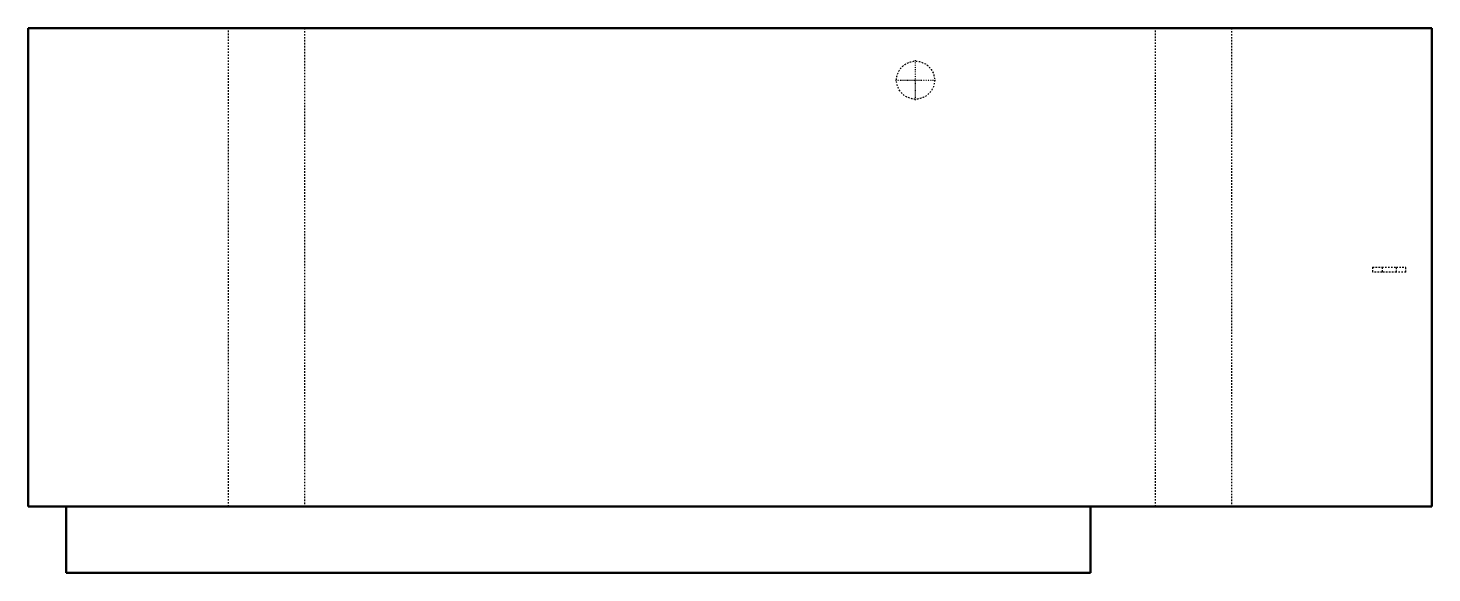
# Model space of a CAD drawing. Header units: millimetres. Extents: x -470 to 470, y -183 to 183.
import ezdxf

# ---------------------------------------------------------------- set-up
doc = ezdxf.new("R2010")
doc.units = ezdxf.units.MM
doc.linetypes.add('Center', pattern=[1.5, 0.45, -0.5, 0.05, -0.5])
doc.linetypes.add('Dashed', pattern=[2, 1, -1])
for name, color, linetype, lineweight in [('AM_0', 7, 'Continuous', 50), ('AM_7', 7, 'Center', 25), ('AM_9', 6, 'Dashed', 25)]:
    doc.layers.add(name, color=color, linetype=linetype, lineweight=lineweight)

# ---------------------------------------------------------------- blocks, each defined once
blk = doc.blocks.new('1_DH6VSA4210A_PART7_0_in_DH6VSA4210A_4')
at = {"layer": 'AM_0'}
for p, q in [((469.9, 182.5625), (-469.9, 182.5625)), ((-469.9, 182.5625), (-469.9, -138.1125)), ((469.9, -138.1125), (469.9, 182.5625)), ((-469.9, -138.1125), (469.9, -138.1125))]:
    blk.add_line(p, q, dxfattribs=at)
blk = doc.blocks.new('2_DH6VSA4210A_PART6_0_in_DH6VSA4210A_4')
at = {"layer": 'AM_9'}
for p, q in [((-335.75625, -138.1125), (-335.75625, 182.5625)), ((-284.95625, 182.5625), (-284.95625, -138.1125))]:
    blk.add_line(p, q, dxfattribs=at)
blk = doc.blocks.new('3_DH6VSA4210A_PART5_0_in_DH6VSA4210A_4')
at = {"layer": 'AM_9'}
for p, q in [((284.95625, -138.1125), (284.95625, 182.5625)), ((335.75625, 182.5625), (335.75625, -138.1125))]:
    blk.add_line(p, q, dxfattribs=at)
blk = doc.blocks.new('4_DH6VSA4210A_PART4_0_in_DH6VSA4210A_4')
at = {"layer": 'AM_0'}
for p, q in [((-444.5, -182.5625), (-444.5, -138.1125)), ((241.3, -138.1125), (241.3, -182.5625)), ((241.3, -182.5625), (-444.5, -182.5625))]:
    blk.add_line(p, q, dxfattribs=at)
blk = doc.blocks.new('5_DH6VSA4210A_PART3_0_in_DH6VSA4210A_4')
at = {"layer": 'AM_9'}
for p, q in [((436.5625, 22.225), (446.0875, 22.225)), ((436.5625, 22.225), (436.5625, 19.05)), ((446.0875, 19.05), (436.5625, 19.05)), ((446.0875, 19.05), (446.0875, 22.225))]:
    blk.add_line(p, q, dxfattribs=at)
blk = doc.blocks.new('6_DH6VSA4210A_PART2_0_in_DH6VSA4210A_4')
at = {"layer": 'AM_9'}
for p, q in [((430.2125, 22.225), (436.5625, 22.225)), ((430.2125, 22.225), (430.2125, 19.05)), ((436.5625, 19.05), (430.2125, 19.05)), ((446.0875, 22.225), (452.4375, 22.225)), ((452.4375, 19.05), (446.0875, 19.05)), ((452.4375, 19.05), (452.4375, 22.225))]:
    blk.add_line(p, q, dxfattribs=at)
blk = doc.blocks.new('7_DH6VSA4210A_PART1_0_in_DH6VSA4210A_4')
at = {"layer": 'AM_7'}
for p, q in [((124.206, 134.3025), (124.206, 160.9725)), ((110.871, 147.6375), (137.541, 147.6375))]:
    blk.add_line(p, q, dxfattribs=at)
at = {"layer": 'AM_9'}
blk.add_circle((124.206, 147.6375), 12.7, dxfattribs=at)

msp = doc.modelspace()

# ---------------------------------------------------------------- block references
for name in ['1_DH6VSA4210A_PART7_0_in_DH6VSA4210A_4', '2_DH6VSA4210A_PART6_0_in_DH6VSA4210A_4', '3_DH6VSA4210A_PART5_0_in_DH6VSA4210A_4', '7_DH6VSA4210A_PART1_0_in_DH6VSA4210A_4', '6_DH6VSA4210A_PART2_0_in_DH6VSA4210A_4', '5_DH6VSA4210A_PART3_0_in_DH6VSA4210A_4', '4_DH6VSA4210A_PART4_0_in_DH6VSA4210A_4']:
    msp.add_blockref(name, (0, 0))

doc.saveas('drawing.dxf')
